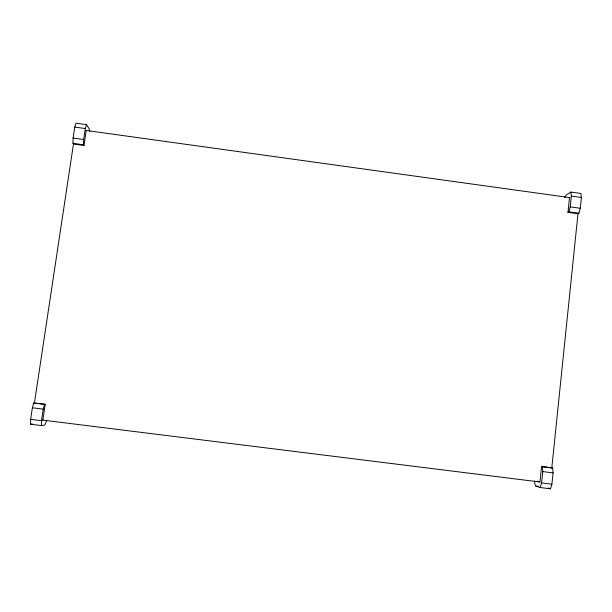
<?xml version="1.0" encoding="UTF-8"?>
<svg xmlns="http://www.w3.org/2000/svg" width="612" height="612" viewBox="0 0 612 612"><rect width="100%" height="100%" fill="white"/><g stroke="black" fill="none" stroke-linecap="round" stroke-linejoin="round"><path stroke-width="0.92" d="M46.772 420.276L44.883 425.042L41.432 425.577L30.6 424.231L30.638 419.342L32.382 407.776L33.775 402.994L45.212 404.31L42.848 420.115M41.432 425.577L41.501 420.689L43.238 409.13L44.584 404.348L45.212 404.31M86.238 130.471L83.989 145.495L73.478 144.042L72.95 143.323L73.088 138.06L74.748 127.074L76.018 123.188L86.537 124.649L89.184 128.849L89.559 131.649M83.989 145.495L83.484 144.776L83.653 139.521L85.305 128.543L86.537 124.649M551.787 468.065L578.034 213.236M534.62 481.024L534.819 483.824L535.714 486.035L540.189 487.534L550.494 488.812L551.917 484.214L553.08 472.877L552.682 467.996L541.566 466.497L539.952 482.004L537.481 481.223M569.512 197.584L567.974 212.341L577.98 213.726L578.898 213.221L580.291 208.264L581.4 197.485L580.895 193.446L570.881 192.053L566.046 195.121L564.692 197.615M540.189 487.534L541.582 482.929L542.76 471.584L542.393 466.711L541.566 466.497M567.974 212.341L568.862 211.836L570.231 206.871L571.348 196.085L570.881 192.053M34.326 403.668L73.608 143.17M30.6 424.231L32.413 423.971M42.465 420.069L539.807 481.981M30.638 419.342L41.501 420.689M541.582 482.929L551.917 484.214M535.714 486.035L538.483 486.379M33.775 402.994L44.584 404.348M542.393 466.711L552.682 467.996M32.382 407.776L43.238 409.13M542.76 471.584L553.08 472.877M74.748 127.074L85.305 128.543M571.348 196.085L581.4 197.485M86.162 130.463L570.032 197.653M73.088 138.06L83.653 139.521M570.231 206.871L580.291 208.264M72.95 143.323L83.484 144.776M568.862 211.836L578.898 213.221M548.176 488.055L550.494 488.812"/></g></svg>
